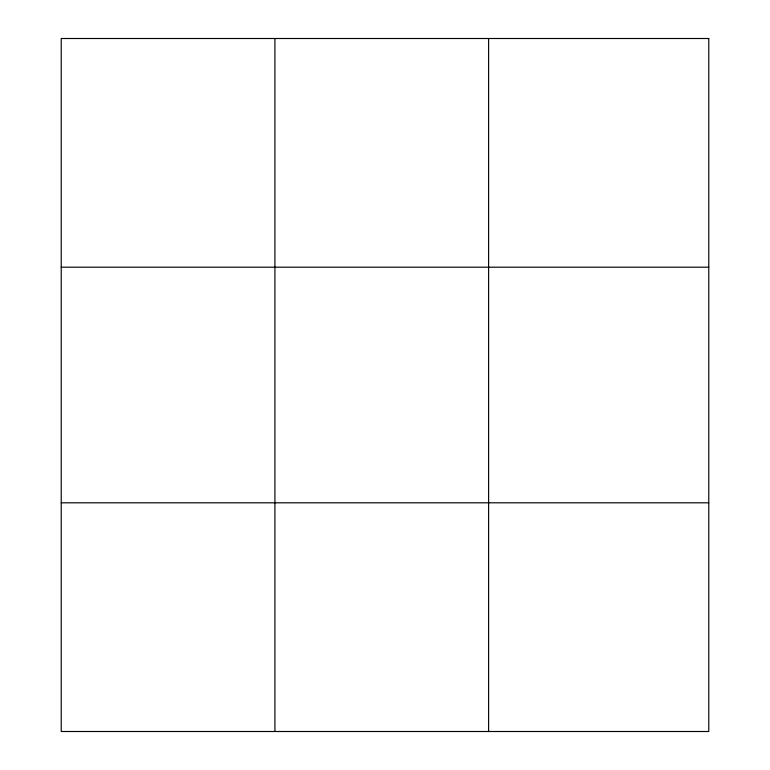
<?xml version="1.0" encoding="UTF-8"?>
<svg xmlns="http://www.w3.org/2000/svg" width="770" height="770" viewBox="0 0 770 770"><rect width="100%" height="100%" fill="white"/><g stroke="black" fill="none" stroke-linecap="round" stroke-linejoin="round"><path stroke-width="1.16" d="M274.919 731.5L274.919 38.5M488.613 731.5L488.613 38.5M61.225 267.19L708.775 267.19M61.225 502.81L708.775 502.81M708.775 38.5L708.775 731.5L61.225 731.5L61.225 38.5L708.775 38.5"/></g></svg>
